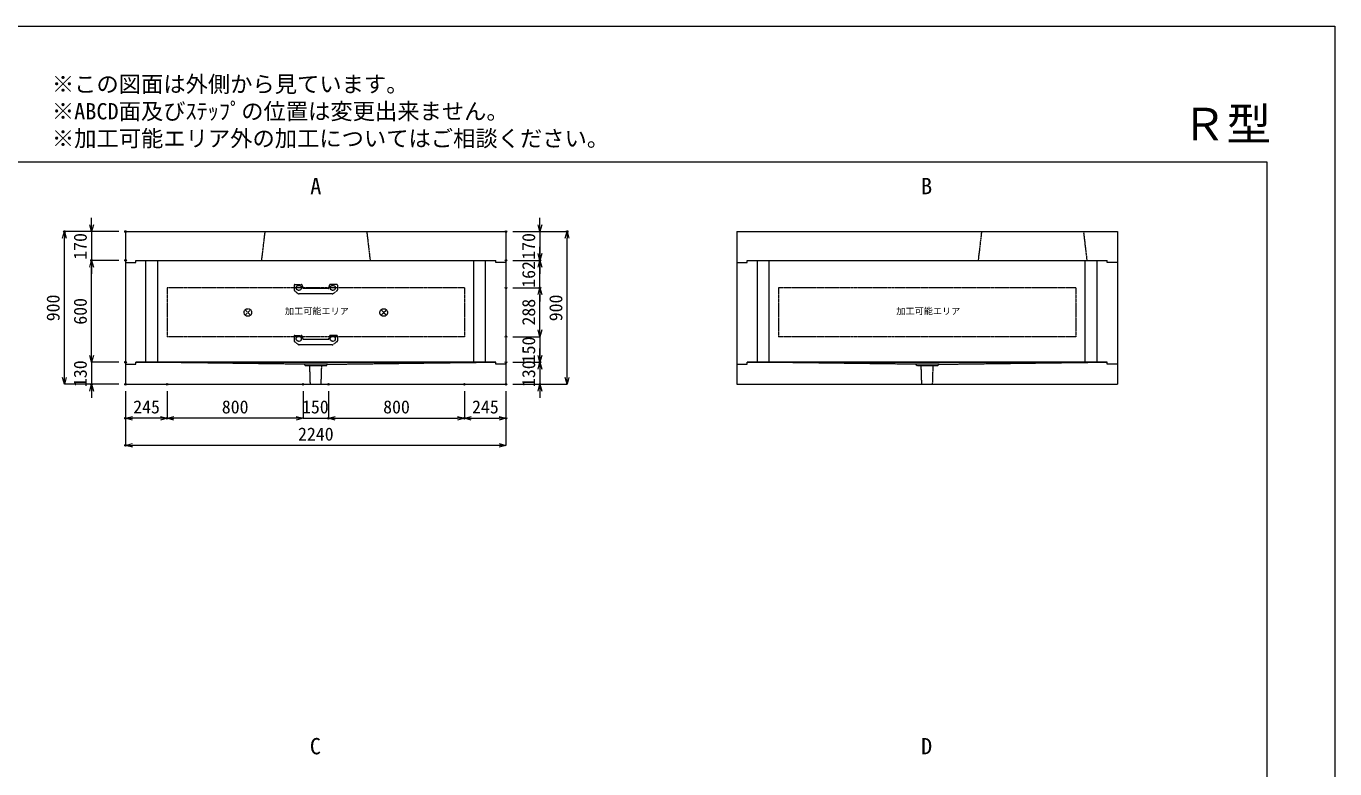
# Model space of a CAD drawing. Units: millimetres, scale not verified. Extents: x -5940 to 5940, y -4200 to 4200.
# Drawn here: x -1765 to 5940, y -176 to 4200 of the extents above; entities that cross this region are included whole.
import ezdxf
from ezdxf.enums import TextEntityAlignment as Align

# ---------------------------------------------------------------- set-up
doc = ezdxf.new("R2010")
doc.units = ezdxf.units.MM
doc.header["$LTSCALE"] = 20
doc.header["$PDMODE"] = 32
doc.header["$PDSIZE"] = 10
doc.linetypes.add('LONG_DASHED1', pattern=[7, 6, -1])
doc.linetypes.add('LONG_DOUBLE_CHAIN', pattern=[21.8, 18, -1, 0.6, -0.6, 0.6, -1])
for name, color, linetype, lineweight in [('0-0_D-TTL', 7, 'Continuous', 9), ('0-1_Defpoints', 7, 'Continuous', 9), ('0-3_D-TTL-TXT', 7, 'Continuous', 9), ('0-4_D-STR-TXT', 7, 'Continuous', 9), ('0-5_D-STR-DIM', 3, 'Continuous', 9), ('0-6_0', 7, 'Continuous', 9), ('0-7_D-STR', 7, 'Continuous', 9), ('0-9_D-STR-STR3', 2, 'LONG_DASHED1', 9), ('0-A_D-STR-STR5', 1, 'LONG_DOUBLE_CHAIN', 9)]:
    doc.layers.add(name, color=color, linetype=linetype, lineweight=lineweight)
doc.styles.add('ＭＳ ゴシック', font='')
doc.styles.get('ＭＳ ゴシック').set_extended_font_data('MS Gothic')

# ---------------------------------------------------------------- blocks, each defined once
blk = doc.blocks.new('A$C4DE05FD1')
at = {"layer": '0-0_D-TTL', "color": 134}
for p, q in [((4000, 76000), (114800, 76000)), ((114800, 76000), (114800, 4000))]:
    blk.add_line(p, q, dxfattribs=at)
at = {"layer": '0-1_Defpoints', "color": 134}
for p, q in [((0, 84000), (118800, 84000)), ((118800, 84000), (118800, 0))]:
    blk.add_line(p, q, dxfattribs=at)
at = {"layer": '0-3_D-TTL-TXT', "style": 'ＭＳ ゴシック'}
for s, p in [('※この図面は外側から見ています。', (43260.9, 79815.7)), ('※ABCD面及びｽﾃｯﾌﾟの位置は変更出来ません。', (43260.9, 78215.7)), ('※加工可能エリア外の加工についてはご相談ください。', (43260.9, 76615.7))]:
    blk.add_text(s, height=962.2, dxfattribs=at).set_placement(p, align=Align.BOTTOM_LEFT)
blk = doc.blocks.new('_Open30')
at = {"layer": '0-6_0'}
blk.add_line((0, 0), (-20, 0), dxfattribs=at)
blk.add_lwpolyline([(-20, 5.36), (0, 0), (-20, -5.36)], dxfattribs=at)
blk = doc.blocks.new('A$C31CA379A')
at = {"layer": '0-4_D-STR-TXT', "style": 'ＭＳ ゴシック'}
for s, p in [('A', (-325.9, -2190.5)), ('B', (35638.6, -2190.5)), ('C', (-351.4, -35190.5)), ('D', (35638.6, -35190.5))]:
    blk.add_text(s, height=962.2, dxfattribs=at).set_placement(p, align=Align.BOTTOM_LEFT)
blk = doc.blocks.new('A$C17EB7B83')
at = {"layer": '0-7_D-STR'}
for p, q in [((-22400, 3400), (22400, 3400)), ((-22400, 3400), (-22400, -240)), ((22400, 3400), (22400, -240)), ((-21200, 0), (21200, 0))]:
    blk.add_line(p, q, dxfattribs=at)
at = {"layer": '0-7_D-STR', "linetype": 'LONG_DASHED1'}
for p, q in [((-6000, 3400), (-6400, 0)), ((6000, 3400), (6400, 0))]:
    blk.add_line(p, q, dxfattribs=at)
at = {"layer": '0-7_D-STR'}
for points in [[(-22400, -240), (-21200, -240), (-21200, 0)], [(22400, -240), (21200, -240), (21200, 0)]]:
    blk.add_lwpolyline(points, dxfattribs=at)
blk = doc.blocks.new('A$C576B1677')
at = {"layer": '0-7_D-STR'}
for p, q in [((-22400, 3400), (22400, 3400)), ((-22400, 3400), (-22400, -240)), ((22400, 3400), (22400, -240)), ((-21200, 0), (21200, 0))]:
    blk.add_line(p, q, dxfattribs=at)
at = {"layer": '0-7_D-STR', "linetype": 'LONG_DASHED1'}
for p, q in [((6400, 3400), (6000, 0)), ((18400, 3400), (18800, 0))]:
    blk.add_line(p, q, dxfattribs=at)
at = {"layer": '0-7_D-STR'}
for points in [[(-22400, -240), (-21200, -240), (-21200, 0)], [(22400, -240), (21200, -240), (21200, 0)]]:
    blk.add_lwpolyline(points, dxfattribs=at)
blk = doc.blocks.new('A$C539D7795')
at = {"layer": '0-7_D-STR'}
for p, q in [((-21200, -240), (-21200, 0)), ((21200, 0), (-21200, 0)), ((-22400, -240), (-21200, -240)), ((22400, -240), (22400, -2600))]:
    blk.add_line(p, q, dxfattribs=at)
at = {"layer": '0-7_D-STR', "linetype": 'LONG_DASHED1'}
for p, q in [((-1400, -240), (-20000, 0)), ((1400, -240), (20000, 0)), ((-1200, -420), (-1400, -240)), ((1400, -240), (-1400, -240)), ((1200, -420), (-1200, -420)), ((-635.4, -2600), (-705, -420)), ((635.4, -2600), (705, -420)), ((1200, -420), (1400, -240))]:
    blk.add_line(p, q, dxfattribs=at)
at = {"layer": '0-7_D-STR'}
for points in [[(22400, -240), (21200, -240), (21200, 0)], [(-22400, -240), (-22400, -2600), (22400, -2600)]]:
    blk.add_lwpolyline(points, dxfattribs=at)
blk = doc.blocks.new('A$C35201968')
at = {"layer": '0-7_D-STR'}
for p, q in [((-21200, 0), (21200, 0)), ((-22400, -240), (-22400, -12240)), ((22400, -240), (22400, -12240)), ((-21200, -12000), (21200, -12000))]:
    blk.add_line(p, q, dxfattribs=at)
at = {"layer": '0-7_D-STR', "linetype": 'LONG_DASHED1'}
for p, q in [((-20000, -12000), (-20000, 0)), ((-18600, -12000), (-18600, 0)), ((18600, -12000), (18600, 0)), ((20000, -12000), (20000, 0))]:
    blk.add_line(p, q, dxfattribs=at)
at = {"layer": '0-7_D-STR'}
for points in [[(-22400, -240), (-21200, -240), (-21200, 0)], [(22400, -240), (21200, -240), (21200, 0)], [(-22400, -12240), (-21200, -12240), (-21200, -12000)], [(22400, -12240), (21200, -12240), (21200, -12000)]]:
    blk.add_lwpolyline(points, dxfattribs=at)
at = {"layer": '0-A_D-STR-STR5'}
for p, q in [((17500, -3240), (17500, -9000)), ((17500, -9000), (-17500, -9000))]:
    blk.add_line(p, q, dxfattribs=at)
blk.add_lwpolyline([(17500, -3240), (-17500, -3240), (-17500, -9000)], dxfattribs=at)
blk = doc.blocks.new('A$C27844A11')
at = {"layer": '0-9_D-STR-STR3'}
for p, q in [((-2560, 1000), (-2560, 453.5)), ((-2515.5, 370.3), (-2060.4, 33.6)), ((-2460, 1100), (-1758.4, 1100)), ((1949.4, 0), (-1949.4, 0)), ((-1559.2, 917.4), (-1542, 721.3)), ((1442.4, 630), (-1442.4, 630)), ((1559.2, 917.4), (1542, 721.3)), ((2460, 1100), (1758.4, 1100)), ((2515.5, 370.3), (2060.4, 33.6)), ((2560, 1000), (2560, 453.5))]:
    blk.add_line(p, q, dxfattribs=at)
for centre in [(-2000, 700), (2000, 700)]:
    blk.add_circle(centre, 300, dxfattribs=at)
for centre, radius, start, end in [((-2460, 1000), 100, 90, 180), ((-2460, 453.5), 100, 180, 236.30993), ((-1949.4, 200), 200, 236.30993, 270), ((-1758.4, 900), 200, 5, 90), ((-1442.4, 730), 100, 185, 270), ((1442.4, 730), 100, 270, 355), ((1758.4, 900), 200, 90, 175), ((1949.4, 200), 200, 270, 303.69007), ((2460, 1000), 100, 0, 90), ((2460, 453.5), 100, 303.69007, 0)]:
    blk.add_arc(centre, radius, start, end, dxfattribs=at)
blk = doc.blocks.new('A$C1C640AAB')
at = {"layer": '0-A_D-STR-STR5'}
for p, q in [((-318.2, -318.2), (318.2, 318.2)), ((-318.2, 318.2), (318.2, -318.2))]:
    blk.add_line(p, q, dxfattribs=at)
blk.add_circle((0, 0), 450, dxfattribs=at)
blk = doc.blocks.new('A$C872aaa09')
at = {"layer": '0-7_D-STR'}
blk.add_blockref('A$C35201968', (0, 0), dxfattribs=at)
at = {"layer": '0-A_D-STR-STR5'}
for p in [(-8000, -6140), (8000, -6140)]:
    blk.add_blockref('A$C1C640AAB', p, dxfattribs=at)

msp = doc.modelspace()

# ---------------------------------------------------------------- linework, layer by layer
at = {"layer": '0-1_Defpoints'}
for p in [(-1540, 2990), (-1180, 2990), (-1180, 2990), (1060, 2990), (1420, 2990), (-1380, 2820), (-1180, 2820), (1060, 2820), (1260, 2820), (1060, 2658), (1260, 2658), (1060, 2370), (-1180, 2220), (1060, 2220), (1260, 2220), (-1380, 2090), (-1180, 2090), (-1180, 2090), (-935, 2090), (-135, 2090), (15, 2090), (815, 2090), (1060, 2090), (1060, 2090), (1260, 2090), (-1180, 1890), (-935, 1890), (15, 1890), (815, 1890), (1060, 1890), (-1180, 1730)]:
    msp.add_point(p, dxfattribs=at)
at = {"layer": '0-5_D-STR-DIM'}
for p, q in [((-1380, 3030), (-1380, 3070)), ((1260, 3030), (1260, 3070)), ((-1220, 2990), (-1540, 2990)), ((-1540, 2130), (-1540, 2950)), ((-1220, 2990), (-1380, 2990)), ((-1380, 2990), (-1380, 2820)), ((1100, 2990), (1260, 2990)), ((1100, 2990), (1420, 2990)), ((1260, 2990), (1260, 2820)), ((1420, 2130), (1420, 2950)), ((1260, 2860), (1260, 2900)), ((-1220, 2820), (-1380, 2820)), ((-1220, 2820), (-1380, 2820)), ((-1380, 2780), (-1380, 2740)), ((-1380, 2260), (-1380, 2780)), ((1100, 2820), (1260, 2820)), ((1100, 2820), (1260, 2820)), ((1260, 2658), (1260, 2820)), ((1260, 2780), (1260, 2740)), ((1100, 2658), (1260, 2658)), ((1100, 2658), (1260, 2658)), ((1260, 2618), (1260, 2578)), ((1260, 2410), (1260, 2618)), ((1260, 2410), (1260, 2450)), ((1100, 2370), (1260, 2370)), ((1100, 2370), (1260, 2370)), ((1260, 2370), (1260, 2220)), ((-1380, 2260), (-1380, 2300)), ((1260, 2260), (1260, 2300)), ((-1220, 2220), (-1380, 2220)), ((-1220, 2220), (-1380, 2220)), ((-1380, 2220), (-1380, 2090)), ((1100, 2220), (1260, 2220)), ((1100, 2220), (1260, 2220)), ((1260, 2220), (1260, 2090)), ((1260, 2180), (1260, 2140)), ((-1220, 2090), (-1540, 2090)), ((-1220, 2090), (-1380, 2090)), ((1100, 2090), (1260, 2090)), ((1100, 2090), (1420, 2090)), ((-1380, 2050), (-1380, 2010)), ((-1180, 2050), (-1180, 1730)), ((-1180, 2050), (-1180, 1890)), ((-935, 2050), (-935, 1890)), ((-935, 2050), (-935, 1890)), ((-135, 2050), (-135, 1890)), ((-135, 2050), (-135, 1890)), ((15, 2050), (15, 1890)), ((15, 2050), (15, 1890)), ((815, 2050), (815, 1890)), ((815, 2050), (815, 1890)), ((1060, 2050), (1060, 1890)), ((1060, 2050), (1060, 1730)), ((1260, 2050), (1260, 2010)), ((-975, 1890), (-1140, 1890)), ((-175, 1890), (-895, 1890)), ((-175, 1890), (-215, 1890)), ((-135, 1890), (15, 1890)), ((55, 1890), (95, 1890)), ((55, 1890), (775, 1890)), ((855, 1890), (1020, 1890)), ((1020, 1730), (-1140, 1730))]:
    msp.add_line(p, q, dxfattribs=at)

# ---------------------------------------------------------------- block references
at = {"layer": '0-0_D-TTL', "xscale": 0.1, "yscale": 0.1}
msp.add_blockref('A$C4DE05FD1', (-5940, -4200), dxfattribs=at)
at = {"layer": '0-4_D-STR-TXT', "xscale": 0.1, "yscale": 0.1}
msp.add_blockref('A$C31CA379A', (-60, 3400), dxfattribs=at)
at = {"layer": '0-5_D-STR-DIM', "xscale": 2, "yscale": 2}
for p, rotation in [((-1380, 2990), 270), ((1260, 2990), 270), ((-1540, 2990), 90), ((1420, 2990), 90), ((1260, 2820), 270), ((-1380, 2820), 90), ((-1380, 2820), 90), ((1260, 2820), 90), ((1260, 2658), 90), ((1260, 2658), 90), ((1260, 2370), 270), ((1260, 2370), 270), ((-1380, 2220), 270), ((-1380, 2220), 270), ((1260, 2220), 270), ((1260, 2220), 90), ((-1540, 2090), 270), ((-1380, 2090), 90), ((1260, 2090), 90), ((1420, 2090), 270), ((-1180, 1890), 180), ((-935, 1890), 180), ((15, 1890), 180), ((15, 1890), 180), ((815, 1890), 180), ((-1180, 1730), 180)]:
    msp.add_blockref('_Open30', p, dxfattribs=dict(at, rotation=rotation))
at = {"layer": '0-5_D-STR-DIM'}
for name, p, xscale, yscale in [('A$C539D7795', (-60, 2220), 0.05, 0.05), ('A$C539D7795', (3540, 2220), 0.05, 0.05), ('_Open30', (-935, 1890), 2, 2), ('_Open30', (-135, 1890), 2, 2), ('_Open30', (-135, 1890), 2, 2), ('_Open30', (815, 1890), 2, 2), ('_Open30', (1060, 1890), 2, 2), ('_Open30', (1060, 1730), 2, 2)]:
    msp.add_blockref(name, p, dxfattribs=dict(at, xscale=xscale, yscale=yscale))
at = {"layer": '0-7_D-STR', "xscale": 0.05, "yscale": 0.05}
for name, p in [('A$C17EB7B83', (-60, 2820)), ('A$C576B1677', (3540, 2820)), ('A$C872aaa09', (-60, 2820)), ('A$C35201968', (3540, 2820))]:
    msp.add_blockref(name, p, dxfattribs=at)
at = {"layer": '0-9_D-STR-STR3', "xscale": 0.05, "yscale": 0.05}
for p in [(-60, 2623), (-60, 2323)]:
    msp.add_blockref('A$C27844A11', p, dxfattribs=at)

# ---------------------------------------------------------------- texts
at = {"layer": '0-3_D-TTL-TXT', "style": 'ＭＳ ゴシック'}
msp.add_text('Ｒ型', height=192.4, dxfattribs=at).set_placement((5039.32, 3469.09), align=Align.BOTTOM_LEFT)
at = {"layer": '0-5_D-STR-DIM', "style": 'ＭＳ ゴシック'}
for s, p in [('170', (-1385.2, 2823.96)), ('170', (1254.8, 2823.96)), ('162', (1254.8, 2658.8)), ('900', (-1545.2, 2461.4)), ('600', (-1385.2, 2441.2)), ('288', (1254.8, 2436.2)), ('900', (1414.8, 2461.4)), ('150', (1254.8, 2213.96)), ('130', (-1385.2, 2073.96)), ('130', (1254.8, 2073.96))]:
    msp.add_text(s, height=76.98, rotation=90, dxfattribs=at).set_placement(p, align=Align.BOTTOM_LEFT)
for s, p in [('245', (-1134.86, 1895.2)), ('800', (-613.2, 1895.2)), ('150', (-141.04, 1895.2)), ('800', (336.8, 1895.2)), ('245', (860.14, 1895.2)), ('2240', (-164.4, 1735.2))]:
    msp.add_text(s, height=76.98, dxfattribs=at).set_placement(p, align=Align.BOTTOM_LEFT)
at = {"layer": '0-A_D-STR-STR5', "style": 'ＭＳ ゴシック'}
for p in [(-241.7, 2489.98), (3358.3, 2489.98)]:
    msp.add_text('加工可能エリア', height=38.42, dxfattribs=at).set_placement(p, align=Align.BOTTOM_LEFT)

doc.saveas('drawing.dxf')
